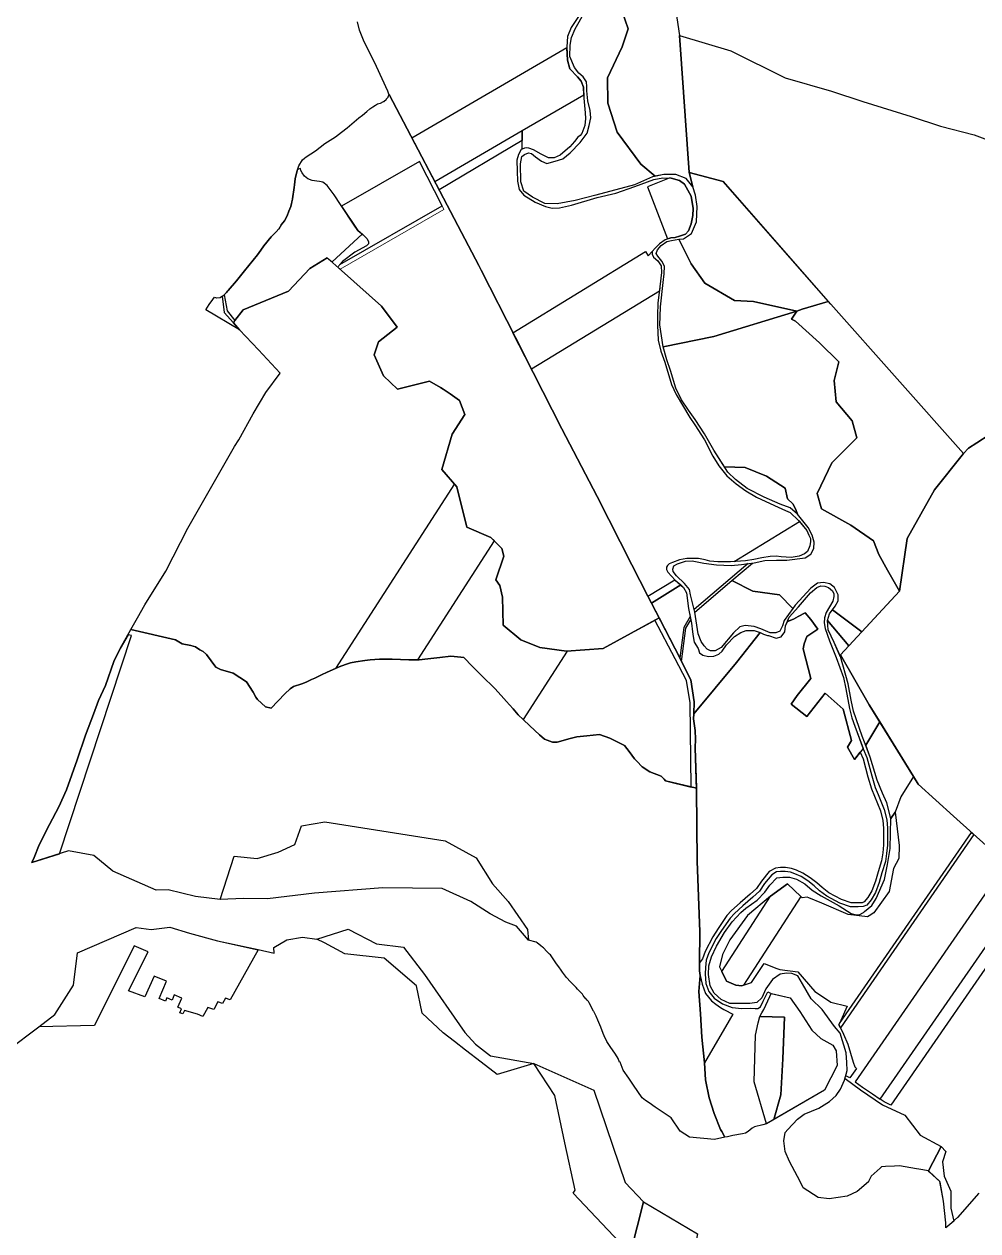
# Model space of a CAD drawing. Header units: inches. Extents: x 574087 to 581218, y 394959 to 403549.
# Drawn here: x 576142 to 577584, y 397333 to 399159 of the extents above; entities that cross this region are included whole.
import ezdxf

# ---------------------------------------------------------------- set-up
doc = ezdxf.new("R2010")
doc.units = ezdxf.units.IN
doc.header["$MEASUREMENT"] = 0
for name, color, linetype in [('ALTE_TERENURI_DISPONIBILE_', 7, 'Continuous'), ('ALTE_TERNURI_DISPONIBILE_P', 7, 'Continuous'), ('DOMENIU PRIVAT AL COMUNEI', 7, 'Continuous'), ('IZLAZ', 7, 'Continuous'), ('RETROCEDATA PV', 7, 'Continuous'), ('REZERVA_RETROCEDABILA_1', 7, 'Continuous'), ('SECTOR_CADASTRAL', 7, 'Continuous')]:
    doc.layers.add(name, color=color, linetype=linetype)
doc.layers.add('SUPRAFATA VALIDATA SI NEPUSA IN POSESIE', color=1, linetype='Continuous', lineweight=0)

msp = doc.modelspace()

# ---------------------------------------------------------------- linework, layer by layer
at = {"layer": 'ALTE_TERENURI_DISPONIBILE_', "color": 4, "linetype": 'Continuous', "lineweight": 25}
for points in [[(577390.2, 397564.4), (577384.2, 397567.6), (577386.2, 397575.5), (577386, 397587.3), (577384.8, 397602.3), (577375.8, 397631.8), (577367.2, 397641.8), (577348.4, 397667.5), (577331.8, 397683.7), (577318.8, 397706.7), (577311.9, 397718.8), (577302.6, 397722.3), (577294.5, 397722.9), (577284.8, 397721.3), (577273.6, 397713), (577263.5, 397698.9), (577257.2, 397685.4), (577249.9, 397678.1), (577238.9, 397676.8), (577233.3, 397677), (577222.9, 397677), (577208.8, 397677), (577195.6, 397683), (577185.2, 397692.5), (577179.2, 397703.5), (577176.8, 397720.9), (577177.1, 397733.6), (577181, 397747.3), (577188.9, 397763.5), (577200.9, 397784), (577212.3, 397800.2), (577225.5, 397814.5), (577232.9, 397821.2), (577250, 397833.3), (577261.6, 397845.1), (577269.2, 397855.6), (577280.1, 397866.7), (577289.2, 397868.1), (577299.1, 397868.1), (577309.8, 397864.9), (577322.3, 397857.9), (577333.4, 397848.2), (577347.1, 397839.7), (577374.4, 397824.6), (577392.3, 397812.9), (577398.5, 397811.5), (577404.4, 397811.2), (577410.8, 397814.6), (577412.3, 397815.9), (577423.6, 397825.3), (577430.2, 397835.7), (577442.9, 397864.6), (577447.3, 397886.9), (577451.3, 397911.3), (577452, 397934.7), (577452.2, 397956.9), (577459, 397966.4), (577465, 397915.8), (577464.5, 397896), (577456.2, 397881.3), (577449.6, 397846.3), (577426.5, 397814.2), (577419.4, 397809.4), (577417.2, 397808), (577387.6, 397811.7), (577347.9, 397828.4), (577328.2, 397836.6), (577326, 397837.6), (577318.3, 397836.7), (577316.1, 397838.8), (577296.2, 397858), (577270.6, 397839.2), (577235.6, 397809.9), (577208.7, 397773.2), (577198, 397751.1), (577193.3, 397732.4), (577196.7, 397725.4), (577203.8, 397710.5), (577218.1, 397704.5), (577227.2, 397703.7), (577229.4, 397704.4), (577241.7, 397708.7), (577251.9, 397723.9), (577261, 397737.3), (577279.8, 397730), (577284.3, 397728.2), (577311.8, 397724.7), (577337.3, 397695), (577359.6, 397680.4), (577361.8, 397679), (577386.3, 397672.9), (577374.6, 397646.3), (577373.9, 397644.7), (577376, 397640.1), (577380.5, 397630.3), (577387.2, 397615.3), (577395.6, 397587.9), (577397.7, 397581.2), (577400.4, 397578.3)], [(577535.5, 397337.2), (577535.7, 397344.8), (577531.9, 397377.8), (577526.5, 397407.3), (577509.1, 397423.5), (577528.3, 397460.7), (577535.5, 397453), (577530.3, 397437.5), (577533.2, 397415.7), (577543.2, 397393.1), (577543.2, 397367.1), (577547.4, 397347.7)]]:
    msp.add_lwpolyline(points, close=True, dxfattribs=at)
at = {"layer": 'ALTE_TERNURI_DISPONIBILE_P', "color": 4, "linetype": 'Continuous', "lineweight": 25}
for points in [[(576495.7, 397758.2), (576453, 397682.3), (576446.2, 397684.9), (576441.7, 397676.8), (576434.5, 397679.2), (576428.4, 397667.8), (576419.4, 397670.8), (576411.7, 397657), (576403.6, 397660.6), (576384, 397666.4), (576381.7, 397661), (576377.3, 397662.9), (576379.8, 397668.6), (576374, 397671.1), (576379.9, 397684.9), (576368.5, 397689.7), (576365.3, 397682), (576357.6, 397685.3), (576355.5, 397680.2), (576346, 397684.2), (576357.1, 397710.4), (576338.2, 397718.4), (576323.9, 397686.9), (576299.4, 397696), (576329.2, 397755), (576307.8, 397764.1), (576248.1, 397643.6), (576163.6, 397641.4), (576188.2, 397660.1), (576216.3, 397704.3), (576222.3, 397753.5), (576310.8, 397791.8), (576333.9, 397788.6), (576362, 397792.5), (576391.8, 397783.2), (576433.8, 397771.8)], [(576685.9, 397745.5), (576626.5, 397751.8), (576595.8, 397768.7), (576584.2, 397774.2), (576631.4, 397789.4), (576674.5, 397767.3), (576715.2, 397762.2), (576746.9, 397720.5), (576808, 397632.8), (576824, 397615.2), (576846.7, 397597.5), (576912.2, 397585.8), (576857.1, 397569.5), (576833, 397588), (576808.9, 397606.4), (576792.2, 397619.3), (576775.5, 397632.2), (576743.8, 397662.4), (576734.8, 397703.6)], [(576912.2, 397585.8), (577003, 397545.8), (577050.7, 397406.2), (577078.2, 397376.8), (577049.3, 397263.1), (577041.8, 397315.7), (577006.9, 397352.9), (576972, 397390), (576974.9, 397394.2), (576959.4, 397466), (576944, 397537.8)]]:
    msp.add_lwpolyline(points, close=True, dxfattribs=at)
at = {"layer": 'DOMENIU PRIVAT AL COMUNEI', "color": 2, "linetype": 'Continuous', "lineweight": 25}
msp.add_lwpolyline([(577600.8, 398537.3), (577582.3, 398525), (577569.8, 398516.8), (577562.3, 398509), (577361.4, 398734.9), (577198.6, 398920.5), (577147.4, 398934.2), (577132.5, 399141.2), (577210.6, 399118.1), (577292.3, 399077.3), (577362.4, 399057.3), (577410.2, 399041.4), (577483.2, 399018.8), (577527.3, 399004.1), (577578.4, 398991.1), (577610.5, 398979.2)], dxfattribs=at)
for points in [[(576988, 399051.5), (576988.2, 399046.4), (576990.3, 399024.5), (576990.8, 399015.8), (576989.8, 399005.4), (576984.8, 398993.1), (576982.3, 398990.3), (576979.1, 398987.3), (576974, 398980.9), (576966.7, 398972.9), (576952.2, 398960.4), (576943.3, 398956.5), (576934.8, 398956.5), (576923.5, 398962), (576911.8, 398968.2), (576904.9, 398971.1), (576901.5, 398971.4), (576898.3, 398970.9), (576894.9, 398969.5), (576894.9, 398997.5)], [(577153.1, 398912.4), (577147.4, 398934.2), (577198.6, 398920.5), (577357.7, 398739.1), (577318.3, 398727.3), (577310.4, 398724.5), (577244.6, 398738.8), (577216.1, 398740.4), (577171.1, 398766.6), (577150.3, 398796.1), (577131.9, 398833.4), (577138.7, 398833.6), (577150.8, 398841.7), (577158.5, 398859.2), (577159.2, 398882.4), (577157.1, 398899.6)], [(577391.8, 398400.7), (577347.5, 398425), (577341, 398448.5), (577363.2, 398494.6), (577401, 398532.6), (577393.7, 398558.5), (577369.7, 398586.9), (577366.8, 398619.4), (577373.7, 398647.7), (577344.3, 398676.2), (577308, 398709.2), (577302.2, 398712.4), (577310.4, 398724.5), (577318.3, 398727.3), (577357.7, 398739.1), (577361.4, 398734.9), (577461.8, 398622), (577562.3, 398509), (577518.4, 398454), (577477.2, 398380.3), (577465.5, 398300.8), (577447.3, 398332.3), (577434.3, 398356.1), (577426.3, 398376.7)], [(577435.7, 398102.8), (577414.3, 398067.7), (577412.6, 398072.1), (577409.1, 398081.4), (577395.9, 398119.3), (577392.2, 398135.5), (577388, 398160.7), (577376, 398201.6), (577375.2, 398203.5), (577376.1, 398204.2), (577419.8, 398128.9)], [(577459, 397966.4), (577452.2, 397956.9), (577446.2, 397980.4), (577439.7, 397995.2), (577431.6, 398014.7), (577421.2, 398049.5), (577414.3, 398067.7), (577435.7, 398102.8), (577486.4, 398020.4), (577467.7, 397989.7)], [(576886.1, 397794), (576869.9, 397800), (576846.5, 397812.5), (576817.4, 397830.9), (576773.7, 397850.8), (576684, 397851.6), (576580.6, 397843.7), (576509.4, 397835.1), (576473.5, 397835.7), (576437.9, 397834.1), (576459, 397899.9), (576493.8, 397896.1), (576525.8, 397905.7), (576550.8, 397917.5), (576561.3, 397945.6), (576596.2, 397951.5), (576778.4, 397922.7), (576825.1, 397897.1), (576849.7, 397857.8), (576873.6, 397831.1), (576903.1, 397789), (576904.2, 397772.7)], [(577078.2, 397376.8), (577160, 397328.4), (577141.1, 397234.6), (577132.1, 397240.2), (577049.3, 397263.1)]]:
    msp.add_lwpolyline(points, close=True, dxfattribs=at)
at = {"layer": 'IZLAZ'}
msp.add_lwpolyline([(576650.3, 398842.8), (576646.1, 398846.2), (576640.7, 398854.4), (576620.1, 398885.6), (576610.5, 398900.1), (576599.7, 398914.6), (576593.1, 398919.4), (576588.2, 398920.7), (576584.2, 398920.8), (576577.4, 398922), (576570.5, 398924.3), (576565.5, 398928.6), (576562, 398933.7), (576560.3, 398937.3), (576559.7, 398940), (576555.2, 398938.8), (576553.8, 398935.2), (576551.6, 398924.6), (576550.6, 398915.4), (576550.1, 398911.3), (576547.7, 398894), (576544.7, 398882.5), (576542.1, 398875.6), (576539.2, 398868.4), (576535.3, 398861), (576530.5, 398854.8), (576527, 398848.8), (576522.7, 398844.1), (576518.9, 398840.4), (576515.3, 398836.7), (576504.2, 398823.3), (576499.4, 398816.5), (576494.5, 398809.6), (576475.1, 398785.3), (576462.6, 398770.4), (576450.3, 398755.4), (576449.2, 398754.3), (576447.7, 398752.7), (576444, 398748.8), (576448.5, 398724.6), (576460.3, 398710.2), (576472.7, 398726.1), (576541.5, 398754.3), (576573.8, 398788.9), (576600, 398805.2), (576604.9, 398800.8), (576607.3, 398798.7), (576652.8, 398840.8)], close=True, dxfattribs=at)
at = {"layer": 'IZLAZ', "color": 5, "linetype": 'Continuous', "lineweight": 25}
for points in [[(577131.9, 398833.4), (577150.3, 398796.1), (577171.1, 398766.6), (577216.1, 398740.4), (577244.6, 398738.8), (577310.4, 398724.5), (577184.5, 398685.7), (577108.2, 398670.4), (577103, 398703.6), (577103.6, 398716.1), (577103.9, 398730.7), (577108, 398767.4), (577109.6, 398780.6), (577110, 398792.5), (577106.1, 398800.1), (577100.1, 398807.4), (577097.5, 398811.7), (577099.3, 398817.2), (577105.2, 398823.6), (577113.5, 398829.7), (577120.7, 398831.4)], [(576429.4, 398745.3), (576432.5, 398744.7), (576432.6, 398744.7), (576432.8, 398744.7), (576432.9, 398744.7), (576433, 398744.7), (576433, 398744.7), (576433, 398744.7), (576437.7, 398745), (576437.8, 398745), (576437.9, 398745), (576438.1, 398745.1), (576438.2, 398745.1), (576438.3, 398745.1), (576438.4, 398745.2), (576438.5, 398745.3), (576438.6, 398745.3), (576441, 398746.9), (576444.2, 398722.4), (576458.3, 398706.4), (576467.4, 398696.1), (576416.6, 398726.2), (576421.6, 398734.3), (576426.9, 398742.1)], [(577408.4, 398239.1), (577364, 398272.3), (577368.1, 398278), (577372.7, 398286.1), (577372.5, 398294.9), (577367.2, 398306), (577360, 398311.6), (577350.7, 398313.9), (577341.3, 398312.7), (577331.1, 398305.3), (577307.9, 398279.3), (577303.9, 398274.6), (577303.9, 398274.6), (577283.9, 398295.2), (577243.4, 398300.8), (577212.1, 398316.9), (577243, 398343.2), (577245.4, 398343.5), (577261.6, 398347), (577279.6, 398347.7), (577294.9, 398347.7), (577322.7, 398351.3), (577331.5, 398356.5), (577335.9, 398365.4), (577336.5, 398375), (577333.3, 398385.3), (577327.3, 398397.2), (577311.1, 398417.4), (577308.5, 398424.2), (577303.9, 398432.6), (577296.2, 398440.6), (577292.6, 398456.3), (577264.4, 398474.6), (577232.1, 398487.6), (577200.7, 398488.9), (577184.5, 398513.9), (577170.7, 398538.6), (577156.4, 398560.4), (577146.1, 398574.5), (577135.9, 398590.1), (577127.1, 398607.8), (577119, 398634.4), (577113.7, 398650.6), (577108.2, 398670.4), (577184.5, 398685.7), (577310.4, 398724.5), (577302.2, 398712.4), (577308, 398709.2), (577344.3, 398676.2), (577373.7, 398647.7), (577366.8, 398619.4), (577369.7, 398586.9), (577393.7, 398558.5), (577401, 398532.6), (577363.2, 398494.6), (577341, 398448.5), (577347.5, 398425), (577391.8, 398400.7), (577426.3, 398376.7), (577434.3, 398356.1), (577447.3, 398332.3), (577465.5, 398300.8)], [(577311.1, 398417.4), (577300.2, 398426.9), (577284.8, 398432.2), (577260.9, 398442.7), (577235.1, 398455.9), (577217.3, 398469.7), (577206, 398480.5), (577200.7, 398488.9), (577232.1, 398487.6), (577264.4, 398474.6), (577292.6, 398456.3), (577296.2, 398440.6), (577303.9, 398432.6), (577308.5, 398424.2)], [(577212.1, 398316.9), (577243.4, 398300.8), (577283.9, 398295.2), (577303.9, 398274.6), (577291, 398256.4), (577288.4, 398248.3), (577284.6, 398240.3), (577278.3, 398237.5), (577269.8, 398237.5), (577255.6, 398243.9), (577245.8, 398247.1), (577231.9, 398248.9), (577224.1, 398246.5), (577214.3, 398237.5), (577195.6, 398215.3), (577186.6, 398210.4), (577179.6, 398210.4), (577174.7, 398212.7), (577169.9, 398218), (577165.5, 398224.5), (577161.1, 398236.3), (577155.8, 398268.9)], [(577410.3, 398062.7), (577397.3, 398046.1), (577386.8, 398064.5), (577393.1, 398074.8), (577380.3, 398121.9), (577353, 398146.4), (577325.3, 398111.1), (577301.5, 398129.8), (577310.8, 398142.9), (577331.5, 398168.7), (577319.8, 398213.6), (577321.2, 398221.1), (577325.5, 398232.1), (577341.8, 398243.4), (577331.5, 398257.7), (577322.8, 398267.7), (577312.3, 398262.1), (577304.9, 398258.5), (577295.9, 398254.9), (577298.8, 398261.5), (577312.7, 398277), (577330.9, 398298), (577340.3, 398306), (577346.5, 398308.6), (577352.7, 398308.4), (577358.1, 398306.3), (577363.9, 398301.4), (577366.3, 398296.6), (577366.3, 398292.4), (577364.7, 398285.3), (577359.6, 398276.7), (577354.4, 398268.3), (577351.8, 398260.4), (577351.5, 398252.8), (577352.8, 398244.2), (577359.4, 398225.6), (577369.9, 398200.4), (577381, 398169.9), (577384.4, 398153.1), (577390, 398123), (577393.5, 398109.2), (577398.1, 398096.2), (577410.3, 398062.7)], [(577254.9, 398238.3), (577259.9, 398235.8), (577265.9, 398233.7), (577267.1, 398233.7), (577278.9, 398229.3), (577286.7, 398231.8), (577292, 398239), (577293.1, 398248.3), (577295.9, 398254.9), (577304.9, 398258.5), (577312.3, 398262.1), (577322.8, 398267.7), (577331.5, 398257.7), (577341.8, 398243.4), (577325.5, 398232.1), (577321.2, 398221.1), (577319.8, 398213.6), (577331.5, 398168.7), (577310.8, 398142.9), (577301.5, 398129.8), (577325.3, 398111.1), (577353, 398146.4), (577380.3, 398121.9), (577393.1, 398074.8), (577386.8, 398064.5), (577397.3, 398046.1), (577406.1, 398057.3), (577410.6, 398046.8), (577417.7, 398019.9), (577423.1, 398001.6), (577427.6, 397990.6), (577436.6, 397968.2), (577440.4, 397953.7), (577441.2, 397941.9), (577441.2, 397916.7), (577440.1, 397904.7), (577438.4, 397892.8), (577433.2, 397876.2), (577428.9, 397861.7), (577423.8, 397847.4), (577417.8, 397837.2), (577412.2, 397830.7), (577409.1, 397829.3), (577403, 397829.2), (577392.1, 397829.2), (577377.6, 397834.2), (577358.8, 397844.3), (577348.4, 397852.1), (577340.3, 397859.3), (577330.4, 397867.1), (577319.4, 397874.2), (577309.6, 397878.4), (577302, 397881.2), (577292.8, 397882.6), (577285.4, 397882.6), (577277.7, 397881.8), (577268.2, 397876.4), (577256.7, 397862.1), (577249.2, 397850.7), (577239.5, 397842.1), (577224.7, 397829.2), (577211.4, 397817.5), (577204.5, 397809.9), (577191.3, 397790.5), (577183.1, 397777.9), (577171.7, 397755.7), (577167.4, 397744.5), (577163.2, 397738.2), (577163.5, 397785), (577159.6, 397892.3), (577158.5, 398000.8), (577156.3, 398063.5), (577156.8, 398076.8), (577156.4, 398090), (577154, 398107.7), (577154.5, 398115.1), (577218.9, 398192.9)], [(577408.4, 398239.1), (577388.9, 398218.1), (577356.5, 398256.5), (577359.8, 398266.4), (577364, 398272.3)], [(577254.4, 397657.2), (577257.3, 397662.5), (577260.1, 397667.9), (577269.5, 397687.4), (577271.6, 397692), (577271.9, 397691.9), (577300, 397685.4), (577314.7, 397664.5), (577332.7, 397636.3), (577346.3, 397624.1), (577364.5, 397613.9), (577369.5, 397605), (577371.3, 397583.1), (577351.9, 397545.8), (577275.4, 397501.1), (577286.2, 397538.4), (577288.8, 397593), (577291.3, 397656.1)], [(577264.2, 397494.5), (577245.4, 397558.4), (577247.5, 397629), (577251.7, 397647.6), (577254.4, 397657.2), (577291.3, 397656.1), (577288.8, 397593), (577286.2, 397538.4), (577275.4, 397501.1)], [(577509.1, 397423.5), (577494.7, 397426.1), (577491.3, 397426.7), (577465.6, 397431.2), (577457.9, 397430.8), (577444.2, 397430.2), (577438.3, 397429.9), (577436, 397427.8), (577422.6, 397415.7), (577418.8, 397407.5), (577418.6, 397407), (577401.4, 397392.4), (577386.5, 397385.1), (577358.9, 397381.3), (577342.4, 397383.5), (577320, 397398.1), (577315, 397407.6), (577299.2, 397437.7), (577292.5, 397453.1), (577290.3, 397468.9), (577292.5, 397481.7), (577296.5, 397486.2), (577311.2, 397501.7), (577321.3, 397509.4), (577343.4, 397518.6), (577359.8, 397528.6), (577369.8, 397537.4), (577376.2, 397547.1), (577382.5, 397560.7), (577383.2, 397563.3), (577406.7, 397546.2), (577439.7, 397523.4), (577473.4, 397507.7), (577496.8, 397477.4), (577528.3, 397460.7)]]:
    msp.add_lwpolyline(points, close=True, dxfattribs=at)
at = {"layer": 'RETROCEDATA PV', "linetype": 'Continuous', "flags": 128}
for points in [[(576988, 399051.5), (576987.3, 399063.1), (576984.1, 399072.1), (576978.4, 399078.7), (576966.9, 399091.1), (576963.2, 399104.2), (576962.4, 399122.8), (576728, 398986.2), (576762.5, 398920.3), (576894.9, 398997.5)], [(576619.2, 398794.8), (576773.7, 398883.4), (576739.5, 398950.5), (576621.8, 398883), (576646.1, 398846.2), (576654.3, 398839.6), (576660.4, 398833.5), (576662.6, 398829.2), (576662.2, 398826.3), (576659.2, 398823), (576641.8, 398813.3), (576623, 398799.3)], [(576153.3, 397890), (576195, 397903.3), (576304.2, 398233.7), (576298.8, 398234.8), (576286.9, 398213.7), (576277, 398194), (576264.4, 398158.1), (576254.2, 398135.3), (576246.3, 398114.8), (576234.4, 398083), (576221.9, 398045.3), (576205.7, 398000.1), (576194.1, 397974.4), (576180.1, 397947.8), (576164.4, 397916.7), (576156.7, 397897.9)], [(577661.7, 397857.5), (577626.9, 397888.5), (577398.3, 397558.5), (577404, 397554.3), (577409.6, 397550.2), (577424.5, 397539.9), (577436.1, 397531.9), (577661.7, 397857.5)]]:
    msp.add_lwpolyline(points, close=True, dxfattribs=at)
at = {"layer": 'REZERVA_RETROCEDABILA_1', "color": 1, "linetype": 'Continuous', "lineweight": 25}
for points in [[(577117.3, 399245.8), (577132.5, 399141.2), (577147.4, 398934.2), (577153.1, 398912.4), (577143, 398924.8), (577127.3, 398931.1), (577109.1, 398931.2), (577096.1, 398928.3), (577074.2, 398946.5), (577038.7, 398995.1), (577024.1, 399039.1), (577023.7, 399077.3), (577045.8, 399124.3), (577055, 399151.2), (577045.9, 399177.6)], [(577045.9, 399177.6), (577055, 399151.2), (577045.8, 399124.3), (577023.7, 399077.3), (577024.1, 399039.1), (577038.7, 398995.1), (577074.2, 398946.5), (577096.1, 398928.3), (577091.9, 398927.4), (577064.9, 398915.5), (577006.4, 398899.9), (576974.9, 398891.9), (576947.6, 398886.5), (576929.2, 398887.1), (576910.4, 398896.6), (576897.1, 398905.6), (576892.6, 398919.8), (576892.3, 398947), (576894.1, 398958.4), (576898.3, 398961.4), (576904.5, 398963.9), (576908.7, 398963), (576914.9, 398958), (576923.8, 398951.1), (576932.1, 398947.9), (576944.6, 398951.4), (576956.2, 398955), (576967.2, 398963.9), (576982.3, 398979.3), (576993, 398993.7), (576996.3, 399005), (576998.4, 399016.9), (576997.5, 399027.9), (576994.2, 399042.4), (576992.7, 399057.6), (576992.7, 399064.1), (576992.1, 399071.2), (576987.1, 399078.9), (576980.5, 399084.4), (576973.7, 399092.8), (576966.9, 399109.4), (576967.5, 399126.6), (576969.3, 399138.2), (576974.9, 399151.2), (576989.7, 399177.2)]]:
    msp.add_lwpolyline(points, dxfattribs=at)
for points in [[(577236.5, 398342.3), (577154.8, 398272.7), (577149.3, 398295), (577147.6, 398303.4), (577140.5, 398312.2), (577128.2, 398324), (577123.1, 398330.4), (577122.4, 398333.9), (577124.3, 398338.8), (577129.8, 398342.2), (577141.9, 398346), (577151.8, 398346.4), (577169.4, 398342.9), (577188.6, 398340.5), (577210.9, 398339.4), (577226.4, 398341)], [(577154.5, 398115.1), (577154.8, 398133.3), (577149.7, 398166.7), (577135.9, 398194.2), (577142.5, 398244.7), (577149.8, 398257.1), (577150.8, 398252.3), (577152.3, 398239.1), (577153.2, 398232), (577155, 398223.6), (577160.9, 398214), (577163.2, 398207.6), (577168, 398203.7), (577176.5, 398201.8), (577184.9, 398202.3), (577192.1, 398205.4), (577197.5, 398210), (577203.6, 398219.5), (577215.7, 398232), (577225.6, 398238.3), (577233.7, 398241), (577245.6, 398241.2), (577254.9, 398238.3), (577218.9, 398192.9)], [(577375.2, 398203.5), (577371.4, 398212.4), (577366.7, 398223.1), (577357.7, 398241.9), (577356.5, 398256.5), (577388.9, 398218.1), (577376.1, 398204.2)], [(577163.9, 397719.2), (577166.9, 397706), (577172, 397692), (577180.9, 397680.6), (577187.9, 397675.6), (577194.8, 397670.7), (577199.9, 397667.9), (577204.9, 397665.1), (577209.1, 397662.9), (577213.4, 397660.7), (577207.7, 397651.1), (577170.7, 397587.1), (577166.5, 397625.8), (577164.3, 397661.1), (577162.2, 397695.2)]]:
    msp.add_lwpolyline(points, close=True, dxfattribs=at)
at = {"layer": 'SECTOR_CADASTRAL', "color": 174, "linetype": 'Continuous', "lineweight": 25}
for points in [[(576979.8, 399170.2), (576969, 399153.4), (576963.2, 399139.7), (576962.3, 399124.3), (576963.2, 399104.2), (576966.9, 399091.1), (576978.4, 399078.7), (576984.1, 399072.1), (576987.3, 399063.1), (576988.2, 399046.4), (576990.3, 399024.5), (576990.8, 399015.8), (576989.8, 399005.4), (576984.8, 398993.1), (576982.3, 398990.3), (576979.1, 398987.3), (576974, 398980.9), (576966.7, 398972.9), (576952.2, 398960.4), (576943.3, 398956.5), (576934.8, 398956.5), (576923.5, 398962), (576911.8, 398968.2), (576904.9, 398971.1), (576901.5, 398971.4), (576898.3, 398970.9), (576893.2, 398968.7), (576889.1, 398961.2), (576886.6, 398952.9), (576887, 398936.2), (576887.5, 398921.2), (576890.2, 398908.6), (576897.4, 398899.9), (576914.6, 398889), (576929.9, 398882.4), (576940.2, 398879.9), (576951.1, 398880.8), (576969.3, 398884.9), (577008.1, 398896), (577036.5, 398902.6), (577065.4, 398912.8), (577093.8, 398923.6), (577107.5, 398926.2), (577119.9, 398925.6), (577132.9, 398922), (577140.1, 398916.4), (577150.5, 398898.4), (577153.5, 398879.6), (577152.9, 398868.8), (577150.6, 398856.3), (577146.4, 398845.8), (577141.6, 398840.9), (577132.9, 398837.7), (577126.1, 398835.9), (577119.7, 398835.4), (577110.8, 398832.4), (577102.3, 398826.4), (577095.9, 398819.8), (577091.5, 398814.8), (577091.2, 398810.3), (577093.5, 398806.2), (577100.2, 398800.6), (577105.2, 398792.7), (577105.4, 398782.9), (577103.1, 398761.3), (577099.9, 398736.6), (577099.4, 398718.3), (577099.3, 398703.1), (577100.7, 398680.4), (577104.7, 398663.6), (577110.5, 398647.2), (577120.7, 398613.5), (577127.7, 398598.1), (577148.2, 398563.4), (577155.9, 398552.2), (577170.7, 398529.5), (577183.3, 398504.7), (577192.1, 398490.2), (577204.5, 398475.3), (577218.5, 398462.9), (577232.9, 398452.3), (577249.1, 398442.7), (577276.2, 398430.2), (577293.2, 398422.9), (577300, 398419.7), (577312.6, 398407.7), (577325.3, 398392.3), (577328.3, 398385.4), (577330.8, 398380.1), (577330.9, 398375.6), (577330, 398369.4), (577326.1, 398360.5), (577321.6, 398357.1), (577313.9, 398353.7), (577301.8, 398351.8), (577286.7, 398352.8), (577278.8, 398353.4), (577269.7, 398353.2), (577257.2, 398351.1), (577245.3, 398348.4), (577232.6, 398346.3), (577217.9, 398345.5), (577210, 398345.2), (577190.7, 398345.2), (577178.6, 398346.2), (577171.4, 398348.1), (577161.7, 398350), (577152.5, 398350.3), (577144, 398350.3), (577132.6, 398348.2), (577122.3, 398343.8), (577117.3, 398341.8), (577114.7, 398339.5), (577112.9, 398337.2), (577112.9, 398333.3), (577115, 398329.3), (577126.3, 398317.4), (577138.7, 398306.4), (577143.4, 398298.1), (577146.3, 398274.2), (577150.8, 398252.3), (577152.3, 398239.1), (577153.2, 398232), (577155, 398223.6), (577160.9, 398214), (577163.2, 398207.6), (577168, 398203.7), (577176.5, 398201.8), (577184.9, 398202.3), (577192.1, 398205.4), (577197.5, 398210), (577203.6, 398219.5), (577215.7, 398232), (577225.6, 398238.3), (577233.7, 398241), (577245.6, 398241.2), (577254.9, 398238.3), (577259.9, 398235.8), (577265.9, 398233.7), (577267.1, 398233.7), (577278.9, 398229.3), (577286.7, 398231.8), (577292, 398239), (577293.1, 398248.3), (577298.8, 398261.5), (577312.7, 398277), (577330.9, 398298), (577340.3, 398306), (577346.5, 398308.6), (577352.7, 398308.4), (577358.1, 398306.3), (577363.9, 398301.4), (577366.3, 398296.6), (577366.3, 398292.4), (577364.7, 398285.3), (577359.6, 398276.7), (577354.4, 398268.3), (577351.8, 398260.4), (577351.5, 398252.8), (577352.8, 398244.2), (577359.4, 398225.6), (577369.9, 398200.4), (577381, 398169.9), (577384.4, 398153.1), (577390, 398123), (577393.5, 398109.2), (577398.1, 398096.2), (577410.4, 398062.3), (577416.2, 398048.8), (577423.5, 398021.5), (577428.8, 398003.6), (577433.1, 397992.8), (577442.3, 397970.1), (577446.4, 397954.6), (577447.2, 397942.1), (577447.2, 397916.4), (577446, 397904), (577444.3, 397891.4), (577438.9, 397874.5), (577434.6, 397859.8), (577429.3, 397844.8), (577422.7, 397833.7), (577415.9, 397825.8), (577410.5, 397823.4), (577403, 397823.2), (577391.1, 397823.2), (577375.2, 397828.7), (577355.6, 397839.2), (577344.6, 397847.4), (577336.4, 397854.7), (577326.9, 397862.2), (577316.6, 397868.9), (577307.4, 397872.8), (577300.5, 397875.3), (577292.3, 397876.6), (577285.7, 397876.6), (577279.6, 397876), (577272.2, 397871.7), (577261.5, 397858.5), (577253.8, 397846.8), (577243.5, 397837.6), (577228.7, 397824.7), (577215.7, 397813.2), (577209.2, 397806.1), (577196.3, 397787.1), (577188.3, 397774.9), (577177.2, 397753.3), (577173, 397742.3), (577171.9, 397731.1), (577171.4, 397721.6), (577172.8, 397707.3), (577177.3, 397694.9), (577185.1, 397685), (577197.6, 397676.1), (577212.3, 397670.9), (577227.1, 397669.1), (577240.1, 397669.7), (577247, 397669.3), (577251.4, 397669.4), (577255.4, 397672), (577259.4, 397680.4), (577266.2, 397694.6), (577271.6, 397692), (577300, 397685.4), (577314.7, 397664.5), (577332.7, 397636.3), (577346.3, 397624.1), (577364.5, 397613.9), (577369.5, 397605), (577371.3, 397583.1), (577351.9, 397545.8), (577264.2, 397494.5), (577258.8, 397493.1), (577246.3, 397490), (577242.7, 397488.4), (577236.4, 397483), (577232.4, 397480.4), (577228.1, 397479.7), (577213.2, 397477), (577205.3, 397475), (577201.2, 397474.4), (577196.5, 397482.9), (577194.6, 397486.4), (577185.4, 397510.6), (577177.8, 397534), (577171.8, 397561.2), (577170.7, 397587.1), (577166.5, 397625.8), (577164.3, 397661.1), (577162.2, 397695.2), (577163.9, 397719.2), (577163.2, 397726.1), (577163.2, 397738.2), (577163.5, 397785), (577159.6, 397892.3), (577158.5, 398000.8), (577158.4, 398002.5), (577156.3, 398063.5), (577156.8, 398076.8), (577156.4, 398090), (577154, 398107.7), (577154.5, 398115.1), (577154.8, 398133.3), (577149.7, 398166.7), (577135.9, 398194.2), (577133.1, 398199.6), (577101.8, 398260.2), (577084.9, 398293), (577060.7, 398340.7), (577008.2, 398444.1), (576954.8, 398546.4), (576911.5, 398631.5), (576884.5, 398684.6), (576832.6, 398786.4), (576829, 398793.4), (576803, 398843.2), (576693.4, 399052.2), (576693.4, 399052.2), (576693.4, 399052.4), (576693.3, 399052.5), (576693.3, 399052.6), (576693.3, 399052.7), (576691.5, 399057.1), (576691.5, 399057.1), (576691.5, 399057.1), (576674.6, 399094.5), (576674.5, 399094.5), (576654.9, 399134.3), (576648.6, 399149.5), (576645.9, 399161.8)], [(577585.2, 397389.8), (577553.1, 397352.8), (577535.5, 397337.2), (577535.7, 397344.8), (577531.9, 397377.8), (577526.7, 397406.3), (577526.5, 397407.3), (577526.3, 397407.6), (577510.5, 397422.3), (577509.1, 397423.5), (577494.6, 397426.1), (577491.3, 397426.7), (577465.6, 397431.2), (577457.9, 397430.8), (577444.2, 397430.2), (577438.3, 397429.9), (577436, 397427.8), (577422.6, 397415.7), (577418.8, 397407.5), (577418.6, 397407), (577401.4, 397392.4), (577386.5, 397385.1), (577358.9, 397381.3), (577342.4, 397383.5), (577320, 397398.1), (577315, 397407.6), (577299.2, 397437.7), (577292.5, 397453.1), (577290.3, 397468.9), (577292.5, 397481.7), (577296.5, 397486.2), (577311.2, 397501.7), (577321.3, 397509.4), (577343.4, 397518.6), (577359.8, 397528.6), (577369.8, 397537.4), (577376.2, 397547.1), (577382.5, 397560.7), (577386.2, 397575.5), (577386, 397587.3), (577384.8, 397602.3), (577375.8, 397631.8), (577367.2, 397641.8), (577348.4, 397667.5), (577331.8, 397683.7), (577318.8, 397706.7), (577311.9, 397718.8), (577302.6, 397722.3), (577294.5, 397722.9), (577284.8, 397721.3), (577273.6, 397713), (577263.5, 397698.9), (577257.2, 397685.4), (577249.9, 397678.1), (577238.9, 397676.8), (577233.3, 397677), (577222.9, 397677), (577208.8, 397677), (577195.6, 397683), (577185.2, 397692.5), (577179.2, 397703.5), (577176.8, 397720.9), (577177.1, 397733.6), (577181, 397747.3), (577188.9, 397763.5), (577200.9, 397784), (577212.3, 397800.2), (577225.5, 397814.5), (577232.9, 397821.2), (577250, 397833.3), (577261.6, 397845.1), (577269.2, 397855.6), (577280.1, 397866.7), (577289.2, 397868.1), (577299.1, 397868.1), (577309.8, 397864.9), (577322.3, 397857.9), (577333.4, 397848.2), (577347.1, 397839.7), (577374.4, 397824.6), (577392.3, 397812.9), (577398.5, 397811.5), (577404.4, 397811.2), (577410.8, 397814.6), (577412.3, 397815.9), (577423.6, 397825.3), (577430.2, 397835.7), (577442.9, 397864.6), (577447.3, 397886.9), (577451.3, 397911.3), (577452, 397934.7), (577452.2, 397956.9), (577446.2, 397980.4), (577439.7, 397995.2), (577431.6, 398014.7), (577421.2, 398049.5), (577412.6, 398072.1), (577409.1, 398081.4), (577395.9, 398119.3), (577392.2, 398135.5), (577388, 398160.7), (577376, 398201.6), (577366.7, 398223.1), (577357.7, 398241.9), (577356.5, 398256.5), (577359.8, 398266.4), (577368.1, 398278), (577372.7, 398286.1), (577372.5, 398294.9), (577367.2, 398306), (577360, 398311.6), (577350.7, 398313.9), (577341.3, 398312.7), (577331.1, 398305.3), (577307.9, 398279.3), (577303.9, 398274.6), (577291, 398256.4), (577288.4, 398248.3), (577284.6, 398240.3), (577278.3, 398237.5), (577269.8, 398237.5), (577255.6, 398243.9), (577245.8, 398247.1), (577231.9, 398248.9), (577224.1, 398246.5), (577214.3, 398237.5), (577195.6, 398215.3), (577186.6, 398210.4), (577179.6, 398210.4), (577174.7, 398212.7), (577169.9, 398218), (577165.5, 398224.5), (577161.1, 398236.3), (577155.8, 398268.9), (577149.3, 398295), (577147.6, 398303.4), (577140.5, 398312.2), (577128.2, 398324), (577123.1, 398330.4), (577122.4, 398333.9), (577124.3, 398338.8), (577129.8, 398342.2), (577141.9, 398346), (577151.8, 398346.4), (577169.4, 398342.9), (577188.6, 398340.5), (577210.9, 398339.4), (577226.4, 398341), (577245.4, 398343.5), (577261.6, 398347), (577279.6, 398347.7), (577294.9, 398347.7), (577322.7, 398351.3), (577331.5, 398356.5), (577335.9, 398365.4), (577336.5, 398375), (577333.3, 398385.3), (577327.3, 398397.2), (577311.1, 398417.4), (577300.2, 398426.9), (577284.8, 398432.2), (577260.9, 398442.7), (577235.1, 398455.9), (577217.3, 398469.7), (577206, 398480.5), (577184.5, 398513.9), (577170.7, 398538.6), (577156.4, 398560.4), (577146.1, 398574.5), (577135.9, 398590.1), (577127.1, 398607.8), (577119, 398634.4), (577113.7, 398650.6), (577108.2, 398670.4), (577103, 398703.6), (577103.6, 398716.1), (577103.9, 398730.7), (577108, 398767.4), (577109.6, 398780.6), (577110, 398792.5), (577106.1, 398800.1), (577100.1, 398807.4), (577097.5, 398811.7), (577099.3, 398817.2), (577105.2, 398823.6), (577113.5, 398829.7), (577120.7, 398831.4), (577131.9, 398833.4), (577138.7, 398833.6), (577150.8, 398841.7), (577158.5, 398859.2), (577159.2, 398882.4), (577157.1, 398899.6), (577153.1, 398912.4), (577143, 398924.8), (577127.3, 398931.1), (577109.1, 398931.2), (577100.2, 398929.2), (577091.9, 398927.4), (577064.9, 398915.5), (577006.4, 398899.9), (576974.9, 398891.9), (576947.6, 398886.5), (576929.2, 398887.1), (576910.4, 398896.6), (576897.1, 398905.6), (576892.6, 398919.8), (576892.3, 398947.1), (576894.1, 398958.4), (576898.3, 398961.4), (576904.5, 398963.9), (576908.7, 398963), (576914.9, 398958), (576923.8, 398951.1), (576932.1, 398947.9), (576944.6, 398951.4), (576956.2, 398955), (576967.2, 398963.9), (576982.3, 398979.3), (576993, 398993.7), (576996.3, 399005), (576998.4, 399016.9), (576997.5, 399027.9), (576994.2, 399042.4), (576992.7, 399057.6), (576992.7, 399064.1), (576992.1, 399071.2), (576987.1, 399078.9), (576980.5, 399084.4), (576973.7, 399092.8), (576966.9, 399109.4), (576967.5, 399126.6), (576969.3, 399138.2), (576974.9, 399151.2), (576989.7, 399177.2)], [(577601.6, 397911.2), (577547.1, 397960.2), (577493.5, 398008.4), (577486.4, 398020.4), (577419.8, 398128.9), (577376.1, 398204.2), (577465.5, 398300.8), (577477.2, 398380.3), (577518.4, 398454), (577562.3, 398509), (577569.8, 398516.8), (577582.3, 398525), (577600.8, 398537.3)], [(577600.8, 398537.3), (577582.3, 398525), (577569.8, 398516.8), (577562.3, 398509), (577518.4, 398454), (577477.2, 398380.3), (577465.5, 398300.8), (577376.1, 398204.2), (577419.8, 398128.9), (577486.4, 398020.4), (577493.5, 398008.4), (577547.1, 397960.2), (577601.6, 397911.2)], [(576117.1, 397606.1), (576163.8, 397641.5), (576188.2, 397660.1), (576216.3, 397704.3), (576222.3, 397753.5), (576310.8, 397791.8), (576333.9, 397788.6), (576362, 397792.5), (576391.8, 397783.2), (576433.8, 397771.8), (576495.5, 397758.3), (576519.7, 397752.9), (576519.1, 397761.3), (576538.9, 397773.1), (576562.5, 397777.2), (576584.2, 397774.2), (576631.4, 397789.4), (576674.5, 397767.3), (576715.2, 397762.2), (576746.9, 397720.5), (576808, 397632.8), (576824, 397615.2), (576846.7, 397597.5), (576912.2, 397585.8), (577003, 397545.8), (577050.7, 397406.2), (577078.2, 397376.8), (577160, 397328.4)]]:
    msp.add_lwpolyline(points, dxfattribs=at)
for points in [[(577101.8, 398260.2), (577017.1, 398214.1), (576961.9, 398209.8), (576921.5, 398215.4), (576892.9, 398227.1), (576866.3, 398249.2), (576865.2, 398291.6), (576861.2, 398309.3), (576854.8, 398317.8), (576867.2, 398353.6), (576863.8, 398365.2), (576847.6, 398382), (576811.2, 398397.4), (576796, 398458.4), (576773.4, 398484.5), (576788.9, 398538.4), (576807.9, 398567.7), (576799.9, 398589.1), (576785.7, 398599), (576775.5, 398606.2), (576771.4, 398608.9), (576754.5, 398618.6), (576706.4, 398606.5), (576685.3, 398626.4), (576670.9, 398658.4), (576677.5, 398678), (576705.7, 398700.1), (576681.9, 398731.7), (576621.5, 398785.9), (576600, 398805.2), (576573.8, 398788.9), (576541.5, 398754.3), (576472.7, 398726.1), (576460.3, 398710.2), (576458.3, 398706.4), (576467.4, 398696.1), (576416.6, 398726.2), (576421.6, 398734.3), (576426.9, 398742.1), (576429.4, 398745.3), (576432.5, 398744.7), (576432.6, 398744.7), (576432.8, 398744.7), (576432.9, 398744.7), (576433, 398744.7), (576433, 398744.7), (576437.7, 398745), (576437.8, 398745), (576437.9, 398745), (576438.1, 398745.1), (576438.2, 398745.1), (576438.3, 398745.1), (576438.4, 398745.2), (576438.5, 398745.3), (576438.6, 398745.3), (576443.8, 398748.7), (576443.8, 398748.7), (576443.9, 398748.8), (576444, 398748.9), (576444.1, 398749), (576444.2, 398749), (576447.7, 398752.7), (576449.2, 398754.3), (576450.2, 398755.3), (576450.3, 398755.4), (576450.3, 398755.5), (576462.6, 398770.4), (576475.1, 398785.3), (576475.1, 398785.4), (576494.5, 398809.5), (576494.5, 398809.6), (576494.5, 398809.6), (576499.4, 398816.5), (576504.2, 398823.3), (576515.3, 398836.7), (576518.9, 398840.4), (576522.7, 398844.1), (576522.7, 398844.1), (576526.8, 398848.6), (576526.8, 398848.7), (576526.9, 398848.8), (576527, 398848.9), (576527.1, 398849), (576530.5, 398854.8), (576535.2, 398860.9), (576535.2, 398861), (576535.3, 398861.1), (576535.3, 398861.1), (576539.2, 398868.3), (576539.2, 398868.4), (576539.3, 398868.5), (576539.3, 398868.5), (576542.1, 398875.6), (576542.1, 398875.6), (576544.7, 398882.4), (576544.7, 398882.4), (576544.8, 398882.6), (576544.8, 398882.6), (576547.7, 398893.9), (576547.7, 398894), (576547.7, 398894.1), (576550.1, 398911.3), (576550.1, 398911.3), (576550.1, 398911.3), (576550.6, 398915.4), (576551.6, 398924.6), (576553.8, 398935.2), (576557.2, 398944.1), (576562.8, 398953.1), (576565.7, 398955.6), (576568.3, 398958), (576575.2, 398962.3), (576582.2, 398966.8), (576582.3, 398966.8), (576582.4, 398966.9), (576582.4, 398966.9), (576596.3, 398977.8), (576612.4, 398988), (576612.4, 398988), (576612.5, 398988.1), (576621.4, 398994.9), (576630.2, 399001.7), (576630.3, 399001.7), (576630.3, 399001.8), (576648, 399016.7), (576653.2, 399020.6), (576653.2, 399020.6), (576653.3, 399020.6), (576660, 399026.3), (576660.1, 399026.3), (576660.1, 399026.4), (576664.3, 399030.2), (576669.1, 399033.6), (576672.9, 399036), (576672.9, 399036), (576676.1, 399038), (576680.1, 399038.9), (576680.1, 399039), (576680.3, 399039), (576680.4, 399039), (576680.5, 399039.1), (576685, 399041.3), (576685, 399041.3), (576685.2, 399041.4), (576685.3, 399041.5), (576685.4, 399041.5), (576685.5, 399041.6), (576689.4, 399045), (576689.4, 399045), (576689.5, 399045.1), (576689.6, 399045.2), (576689.6, 399045.3), (576689.6, 399045.3), (576691.9, 399048.2), (576691.9, 399048.3), (576692, 399048.4), (576692.1, 399048.6), (576692.1, 399048.6), (576693.2, 399051.2), (576693.3, 399051.2), (576693.3, 399051.3), (576693.3, 399051.5), (576693.4, 399051.6), (576693.4, 399051.7), (576693.4, 399051.8), (576693.4, 399052), (576693.4, 399052.1), (576693.4, 399052.2), (576803, 398843.2), (576829, 398793.4), (576832.6, 398786.4), (576884.5, 398684.6), (576911.5, 398631.5), (576954.8, 398546.4), (577008.2, 398444.1), (577060.7, 398340.7), (577084.9, 398293)], [(577158.4, 398002.5), (577111.6, 398013.5), (577109.7, 398016.3), (577105.2, 398020.6), (577087.7, 398027.3), (577076.2, 398035.1), (577068.2, 398043.3), (577064.9, 398046.9), (577056.6, 398058.1), (577049.7, 398067), (577027.6, 398078.3), (577011.6, 398083.8), (576992.6, 398082), (576977.3, 398080.2), (576967.5, 398077.8), (576947.5, 398072.1), (576940.8, 398072.2), (576928.5, 398076.6), (576920.9, 398083.2), (576906.2, 398096.7), (576896.1, 398106.5), (576888.6, 398113.4), (576881, 398122.4), (576875.6, 398128.8), (576871.3, 398133.7), (576867, 398138.4), (576854, 398152.7), (576833.3, 398173.3), (576819.8, 398186.9), (576806.6, 398200.3), (576801.8, 398200.7), (576787, 398202.5), (576770.5, 398200.4), (576752.3, 398198.3), (576738.8, 398196.8), (576737, 398196.8), (576723.3, 398196.8), (576698.3, 398198), (576679.1, 398197.8), (576664.7, 398196.7), (576656.7, 398195.9), (576643.2, 398193.7), (576635.4, 398192.2), (576627.4, 398189.9), (576618, 398186.2), (576612.6, 398183.7), (576600.1, 398178.1), (576591.1, 398173.9), (576581, 398169.1), (576576.4, 398166.9), (576568.1, 398162.9), (576561.4, 398160.6), (576549.1, 398156.3), (576543.9, 398153), (576535.8, 398145.5), (576515.3, 398123.7), (576506.4, 398125.6), (576494.3, 398136.6), (576492.1, 398140.5), (576488, 398147.6), (576478.1, 398163.7), (576457.7, 398176.4), (576438.6, 398181.9), (576431.3, 398185.6), (576417.3, 398204.8), (576412.4, 398209.2), (576407.4, 398211.7), (576400.5, 398216.3), (576393.9, 398218.4), (576380.4, 398220.8), (576370.4, 398227.2), (576303.2, 398242.6), (576313.1, 398260.3), (576324.3, 398279.8), (576356, 398331), (576389.4, 398395.9), (576459.7, 398519.3), (576466.4, 398529.5), (576487.8, 398568.7), (576507, 398601.1), (576528.8, 398630.6), (576495.9, 398666), (576467.4, 398696.1), (576458.3, 398706.4), (576460.3, 398710.2), (576472.7, 398726.1), (576541.5, 398754.3), (576573.8, 398788.9), (576600, 398805.2), (576621.5, 398785.9), (576681.9, 398731.7), (576705.7, 398700.1), (576677.5, 398678), (576670.9, 398658.4), (576685.3, 398626.4), (576706.4, 398606.5), (576754.5, 398618.6), (576771.4, 398608.9), (576775.5, 398606.2), (576785.7, 398599), (576799.9, 398589.1), (576807.9, 398567.7), (576788.9, 398538.4), (576773.4, 398484.5), (576796, 398458.4), (576811.2, 398397.4), (576847.6, 398382), (576863.8, 398365.2), (576867.2, 398353.6), (576854.8, 398317.8), (576861.2, 398309.3), (576865.2, 398291.6), (576866.3, 398249.2), (576892.9, 398227.1), (576921.5, 398215.4), (576961.9, 398209.8), (577017.1, 398214.1), (577101.8, 398260.2), (577133.1, 398199.6), (577135.9, 398194.2), (577149.7, 398166.7), (577154.8, 398133.3), (577154.5, 398115.1), (577154, 398107.7), (577156.4, 398090), (577156.8, 398076.8), (577156.3, 398063.5)], [(577201.2, 397474.4), (577185.5, 397471.2), (577148, 397474.8), (577133.9, 397483.5), (577120.2, 397504), (577096.1, 397520.2), (577086.8, 397526.5), (577081.4, 397530.1), (577076.1, 397534), (577069.7, 397543.7), (577063.2, 397553.1), (577055.9, 397563.6), (577047.6, 397576.1), (577043, 397587.9), (577042.1, 397587.9), (577040.2, 397593.5), (577035.9, 397600), (577027.9, 397612), (577022.8, 397619.5), (577018.7, 397627.9), (577017.4, 397631.2), (577014, 397640.9), (577009.4, 397651.8), (577006.5, 397657.8), (577005.6, 397659.5), (577004, 397662.8), (577003, 397664.8), (577002.6, 397665.4), (576996.2, 397677.6), (576995, 397679.9), (576993.1, 397682), (576990.5, 397684.7), (576990.2, 397685), (576987.2, 397689.1), (576985.8, 397691), (576984.7, 397692.6), (576982.5, 397694.7), (576978.7, 397698.5), (576976.2, 397700.9), (576967.5, 397710.1), (576962.1, 397715.8), (576961.7, 397716.3), (576955.8, 397724.3), (576952.7, 397728.6), (576951.1, 397730.8), (576945.8, 397738.4), (576939.5, 397747.6), (576937.5, 397750.4), (576936.2, 397751.7), (576932.3, 397755.5), (576926.8, 397760.8), (576925.3, 397762), (576922.8, 397764.1), (576917.5, 397768.4), (576916, 397769.7), (576904.2, 397772.7), (576886.1, 397794), (576869.9, 397800), (576846.5, 397812.5), (576817.4, 397830.9), (576773.7, 397850.8), (576684, 397851.6), (576580.6, 397843.7), (576509.4, 397835.1), (576473.5, 397835.7), (576437.9, 397834.1), (576400.8, 397838.9), (576359.6, 397848.7), (576341.1, 397848.1), (576275.7, 397877.1), (576246.9, 397900.8), (576208.9, 397907.8), (576153.3, 397890), (576156.7, 397897.9), (576164.4, 397916.7), (576180.1, 397947.8), (576194.1, 397974.4), (576205.7, 398000.1), (576221.9, 398045.3), (576234.4, 398083), (576246.3, 398114.8), (576254.2, 398135.3), (576264.4, 398158.1), (576277, 398194), (576286.9, 398213.7), (576303.2, 398242.6), (576370.4, 398227.2), (576380.4, 398220.8), (576393.9, 398218.4), (576400.5, 398216.3), (576407.4, 398211.7), (576412.4, 398209.2), (576417.3, 398204.8), (576431.3, 398185.6), (576438.6, 398181.9), (576457.7, 398176.4), (576478.1, 398163.7), (576488, 398147.6), (576492.1, 398140.5), (576494.3, 398136.6), (576506.4, 398125.6), (576515.3, 398123.7), (576535.8, 398145.5), (576543.9, 398153), (576549.1, 398156.3), (576561.4, 398160.6), (576568.1, 398162.9), (576576.4, 398166.9), (576581, 398169.1), (576591.1, 398173.9), (576600.1, 398178.1), (576612.6, 398183.7), (576618, 398186.2), (576627.4, 398189.9), (576635.4, 398192.2), (576643.2, 398193.7), (576656.7, 398195.9), (576664.7, 398196.7), (576679.1, 398197.8), (576698.3, 398198), (576723.3, 398196.8), (576737, 398196.8), (576738.8, 398196.8), (576752.3, 398198.3), (576770.5, 398200.4), (576787, 398202.5), (576801.8, 398200.7), (576806.6, 398200.3), (576819.8, 398186.9), (576833.3, 398173.3), (576854, 398152.7), (576867, 398138.4), (576871.3, 398133.7), (576875.6, 398128.8), (576881, 398122.4), (576888.6, 398113.4), (576896.1, 398106.5), (576906.2, 398096.7), (576920.9, 398083.2), (576928.5, 398076.6), (576940.8, 398072.2), (576947.5, 398072.1), (576967.5, 398077.8), (576977.3, 398080.2), (576992.6, 398082), (577011.6, 398083.8), (577027.6, 398078.3), (577049.7, 398067), (577056.6, 398058.1), (577064.9, 398046.9), (577068.2, 398043.3), (577076.2, 398035.1), (577087.7, 398027.3), (577105.2, 398020.6), (577109.7, 398016.3), (577111.6, 398013.5), (577158.4, 398002.5), (577158.5, 398000.8), (577159.6, 397892.3), (577163.5, 397785), (577163.2, 397738.2), (577163.2, 397726.1), (577163.9, 397719.2), (577162.2, 397695.2), (577164.3, 397661.1), (577166.5, 397625.8), (577170.7, 397587.1), (577171.8, 397561.2), (577177.8, 397534), (577185.4, 397510.6), (577194.6, 397486.4), (577196.5, 397482.9)]]:
    msp.add_lwpolyline(points, close=True, dxfattribs=at)
at = {"layer": 'SUPRAFATA VALIDATA SI NEPUSA IN POSESIE', "linetype": 'Continuous', "lineweight": -2, "flags": 128}
for points in [[(576894.9, 398982.4), (576769.1, 398907.8), (576762.5, 398920.3), (576894.9, 398997.5)], [(577084.4, 398912.6), (577114.4, 398833.6), (577119.7, 398835.4), (577126.1, 398835.9), (577132.9, 398837.7), (577141.6, 398840.9), (577146.4, 398845.8), (577150.6, 398856.3), (577152.9, 398868.8), (577153.5, 398879.6), (577150.5, 398898.4), (577140.1, 398916.4), (577132.9, 398922), (577119.9, 398925.6), (577116.9, 398925.7)], [(576880.9, 398691.5), (577081.3, 398814.4), (577085.5, 398807.8), (577091.5, 398814.8), (577091.2, 398810.3), (577093.5, 398806.2), (577100.2, 398800.6), (577105.2, 398792.7), (577105.4, 398782.9), (577105.4, 398782.9), (577103.1, 398761.3), (577102.3, 398754.7), (576909, 398636.3)], [(576737, 398196.8), (576852.8, 398376.6), (576847.6, 398382), (576811.2, 398397.4), (576796, 398458.4), (576792.2, 398462.8), (576612.6, 398183.7), (576618, 398186.2), (576627.4, 398189.9), (576635.4, 398192.2), (576643.2, 398193.7), (576656.7, 398195.9), (576664.7, 398196.7), (576679.1, 398197.8), (576698.3, 398198), (576723.3, 398196.8)], [(577232.6, 398346.3), (577225.2, 398345.9), (577217.9, 398345.5), (577215.2, 398345.4), (577314, 398406), (577325.3, 398392.3), (577328.3, 398385.4), (577330.8, 398380.1), (577330.8, 398380.1), (577330.9, 398375.6), (577330, 398369.4), (577326.1, 398360.5), (577321.6, 398357.1), (577313.9, 398353.7), (577301.8, 398351.8), (577286.7, 398352.8), (577278.8, 398353.4), (577269.7, 398353.2), (577257.2, 398351.1), (577245.3, 398348.4)], [(577084.9, 398293), (577125.7, 398318), (577126.3, 398317.4), (577134.7, 398310), (577090.2, 398282.7)], [(577090.2, 398282.7), (577134.7, 398310), (577138.7, 398306.4), (577143.4, 398298.1), (577146.3, 398274.2), (577148.7, 398262.2), (577139.2, 398245.8), (577133.1, 398199.6)], [(576896.1, 398106.5), (576906.2, 398096.7), (576920.9, 398083.2), (576928.5, 398076.6), (576940.8, 398072.2), (576947.5, 398072.1), (576967.5, 398077.8), (576977.3, 398080.2), (576992.6, 398082), (577011.6, 398083.8), (577027.6, 398078.3), (577049.7, 398067), (577056.6, 398058.1), (577064.9, 398046.9), (577068.2, 398043.3), (577076.2, 398035.1), (577087.7, 398027.3), (577105.2, 398020.6), (577109.7, 398016.3), (577111.6, 398013.5), (577150.4, 398004.3), (577149.1, 398131.5), (577143.1, 398165.5), (577126.2, 398198.5), (577095.3, 398256.6), (577094.2, 398256), (577017.1, 398214.1), (576962.6, 398209.9), (576896.1, 398106.5)], [(577577.7, 397932.7), (577376, 397640.1), (577373.9, 397644.7), (577374.6, 397646.3), (577574.4, 397935.7)], [(577270.6, 397839.2), (577296.2, 397858), (577316.1, 397838.8), (577229.4, 397704.4), (577227.2, 397703.7), (577218.1, 397704.5), (577203.8, 397710.5), (577196.7, 397725.4), (577270.6, 397839.2)], [(577677.6, 397848.7), (577647.6, 397805.3), (577452.1, 397523.1), (577442.2, 397527.8), (577436.1, 397531.9), (577661.7, 397857.5), (577663.5, 397855.8)]]:
    msp.add_lwpolyline(points, close=True, dxfattribs=at)
at = {"layer": 'SUPRAFATA VALIDATA SI NEPUSA IN POSESIE'}
msp.add_lwpolyline([(576619.3, 398787.9), (576776.3, 398878.2), (576773.7, 398883.4), (576619.2, 398794.8), (576616, 398790.9)], close=True, dxfattribs=at)

doc.saveas('drawing.dxf')
